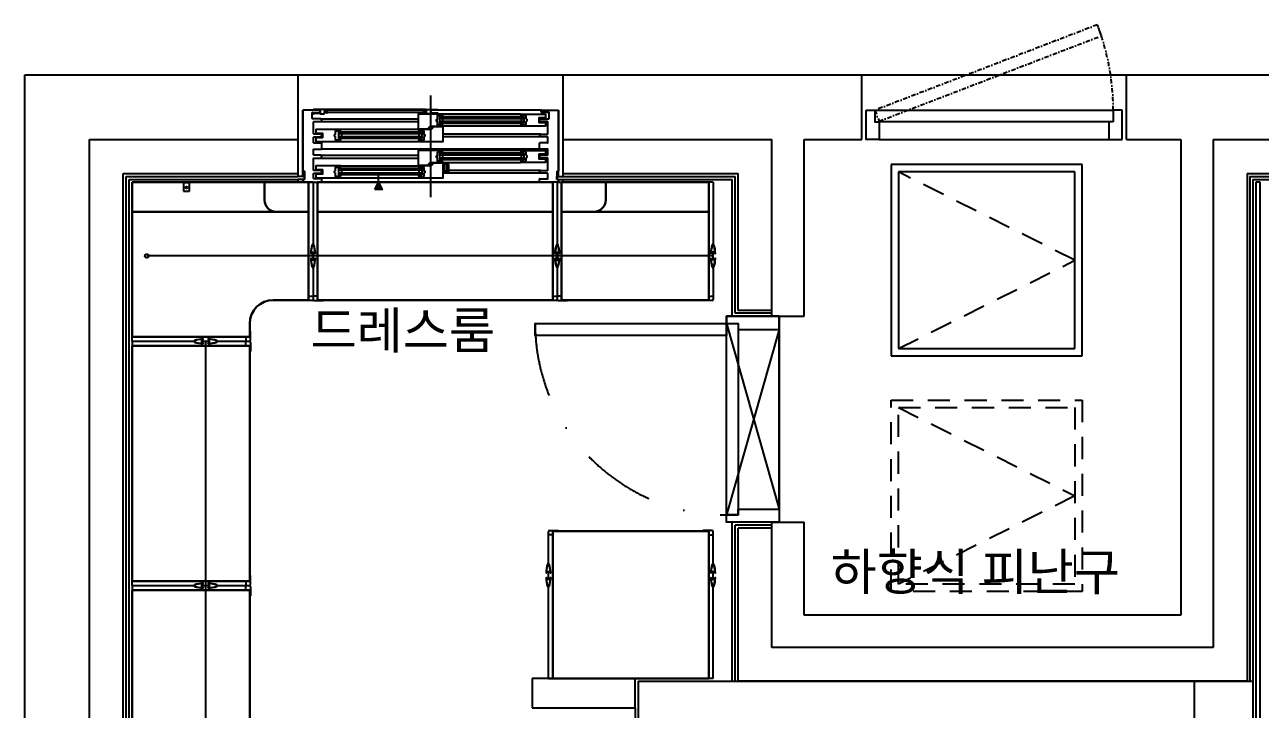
# Model space of a CAD drawing. Header units: millimetres. Extents: x -33000 to 294000, y 0 to 42408.
# Drawn here: x 91610 to 95810, y 18169 to 20494 of the extents above; entities that cross this region are included whole.
import ezdxf
from ezdxf.enums import TextEntityAlignment as Align

# ---------------------------------------------------------------- set-up
doc = ezdxf.new("R2010")
doc.units = ezdxf.units.MM
doc.header["$LTSCALE"] = 50
for name, pattern in [('DASHDOTX2', [2, 1, -0.5, 0, -0.5]), ('HIDDEN', [2, 1, -1]), ('XR-Unit-Plan$0$HID', [2.5, 1.5, -1]), ('XR-Unit-Plan$0$XREF-양산 평산동 공동주택-기준층평면도$0$dash1', [2, 1, -0.5, 0, -0.5])]:
    doc.linetypes.add(name, pattern=pattern)
doc.layers.add('arch', color=8, linetype='Continuous')
doc.layers.add('실명', color=9, linetype='Continuous')
doc.styles.add('FORTELINE', font='malgun.ttf')

msp = doc.modelspace()

# ---------------------------------------------------------------- hatches: boundary and pattern name
at = {"layer": 'arch'}
h = msp.add_hatch(color=256, dxfattribs=at)
h.dxf.hatch_style = 1
h.paths.add_polyline_path([(92825.4, 19934), (92800.4, 19934), (92812.9, 19959)])

# ---------------------------------------------------------------- linework, layer by layer
for p, q in [((91610, 20324), (92540, 20324)), ((91610, 10414), (91610, 20324)), ((92540, 20104), (92540, 20324)), ((92540, 20324), (93440, 20324)), ((93440, 20324), (94455, 20324)), ((93440, 20104), (93440, 20324)), ((94455, 20104), (94455, 20324)), ((94455, 20324), (95355, 20324)), ((95355, 20324), (96560, 20324)), ((95355, 20104), (95355, 20324)), ((92990, 19909), (92990, 20254)), ((92540, 19978.5), (92540, 20204)), ((92555, 19978.5), (92555, 20204)), ((92555, 20204), (92555, 19997)), ((92613, 20204), (92555, 20204)), ((92630, 20205.9), (92591.5, 20205.9)), ((92591.5, 20204.9), (92613.5, 20204.9)), ((92614, 20204.4), (92614, 20195.4)), ((92614, 20197), (92614, 20203)), ((92629, 20200.4), (92629, 20204.9)), ((92629, 20204.9), (92630, 20204.9)), ((92971.5, 20206), (92633, 20206)), ((92636.5, 20205.9), (92636, 20205.9)), ((92636, 20204.9), (92636.5, 20204.9)), ((92636.5, 20204.9), (92636.5, 20200.4)), ((92637.5, 20194.4), (92637.5, 20204.9)), ((92966.9, 20204), (92637.5, 20204)), ((92966.9, 20194.4), (92966.9, 20204.9)), ((92967.9, 20205.9), (92968.4, 20205.9)), ((92968.4, 20204.9), (92967.9, 20204.9)), ((92967.9, 20204.9), (92967.9, 20200.4)), ((92974.4, 20205.9), (93012.9, 20205.9)), ((92975.4, 20204.9), (92974.4, 20204.9)), ((92975.4, 20200.4), (92975.4, 20204.9)), ((92990.4, 20204.4), (92990.4, 20195.4)), ((93367, 20204), (92990.4, 20204)), ((93012.9, 20204.9), (92990.9, 20204.9)), ((93366, 20197), (93366, 20203)), ((93367, 20204), (93425, 20204)), ((93425, 19978.5), (93425, 20204)), ((93425, 20204), (93425, 19997)), ((93440, 19978.5), (93440, 20204)), ((94455, 20104), (94455, 20204)), ((94500, 20204), (95310, 20204)), ((95340, 20204), (95310, 20204)), ((95310, 20204), (95310, 20164)), ((95340, 20104), (95340, 20204)), ((95355, 20104), (95355, 20204)), ((92587, 20176), (92587, 20195)), ((92588, 20196), (92613, 20196)), ((92616.5, 20175), (92588, 20175)), ((92591, 20194.4), (92591, 20192.4)), ((92613.5, 20194.9), (92591.5, 20194.9)), ((92591.5, 20191.9), (92593.5, 20191.9)), ((92592, 20193.9), (92613.5, 20193.9)), ((92592, 20192.7), (92592, 20193.9)), ((92593.5, 20192.7), (92592, 20192.7)), ((92592, 20124), (92592, 20164)), ((92593, 20165), (92616.5, 20165)), ((92593.5, 20191.9), (92593.5, 20192.7)), ((92614, 20193.4), (92614, 20192.4)), ((92614.5, 20191.9), (92628, 20191.9)), ((92616.5, 20175), (92947.5, 20175)), ((92616.5, 20165), (92947.5, 20165)), ((92617, 20173.8), (92617, 20174.5)), ((92617, 20165.5), (92617, 20166.1)), ((92629, 20192.9), (92629, 20198.4)), ((92636.5, 20196), (92629, 20196)), ((92636, 20199.9), (92629.5, 20199.9)), ((92629.5, 20198.9), (92636, 20198.9)), ((92636.5, 20198.4), (92636.5, 20194.4)), ((92966.9, 20196), (92637.5, 20196)), ((92967.9, 20198.4), (92967.9, 20194.4)), ((92975.4, 20196), (92967.9, 20196)), ((92968.4, 20199.9), (92974.9, 20199.9)), ((92974.9, 20198.9), (92968.4, 20198.9)), ((92975.4, 20192.9), (92975.4, 20198.4)), ((92989.9, 20191.9), (92976.4, 20191.9)), ((92990.4, 20193.4), (92990.4, 20192.4)), ((92990.9, 20194.9), (93012.9, 20194.9)), ((93012.4, 20193.9), (92990.9, 20193.9)), ((93010.9, 20191.9), (93010.9, 20192.7)), ((93010.9, 20192.7), (93012.4, 20192.7)), ((93012.9, 20191.9), (93010.9, 20191.9)), ((93012.4, 20192.7), (93012.4, 20193.9)), ((93013.4, 20194.4), (93013.4, 20192.4)), ((93020.5, 20181), (93020.5, 20159)), ((93307, 20181), (93020.5, 20181)), ((93307, 20175), (93020.5, 20175)), ((93307, 20165), (93020.5, 20165)), ((93030.5, 20183.5), (93033.1, 20181)), ((93030.5, 20175), (93030.5, 20165)), ((93295.5, 20190.5), (93032, 20190.5)), ((93297, 20183.5), (93294.4, 20181)), ((93297, 20175), (93297, 20165)), ((93307, 20181), (93307, 20159)), ((93363, 20173.8), (93363, 20174.5)), ((93363, 20165.5), (93363, 20166.1)), ((93363.5, 20175), (93392, 20175)), ((93387, 20165), (93363.5, 20165)), ((93392, 20196), (93367, 20196)), ((93388, 20124), (93388, 20164)), ((93393, 20176), (93393, 20195)), ((95295, 20164), (94515, 20164)), ((95310, 20164), (95295, 20164)), ((95295, 20164), (95295, 20104)), ((92616.5, 20123), (92593, 20123)), ((92617, 20121.8), (92617, 20122.5)), ((92676.3, 20129.5), (92676.3, 20107.5)), ((92959.5, 20129.5), (92676.3, 20129.5)), ((92959.5, 20123.5), (92676.3, 20123.5)), ((92683, 20132), (92685.6, 20129.5)), ((92948, 20138.5), (92684.5, 20138.5)), ((92686.3, 20123.5), (92686.3, 20113.5)), ((92949.5, 20132), (92946.9, 20129.5)), ((92991.6, 20138.5), (92948, 20138.5)), ((92948, 20137.5), (92949.5, 20137.5)), ((92949.5, 20137.5), (92949.5, 20131)), ((92949.5, 20123.5), (92949.5, 20113.5)), ((92950, 20130.5), (92954.5, 20130.5)), ((92951, 20132.5), (92951, 20133.5)), ((92951, 20133.5), (92966, 20133.5)), ((92954.5, 20132), (92951.5, 20132)), ((92954.5, 20130.5), (92954.5, 20132)), ((92959.5, 20129.5), (92959.5, 20107.5)), ((92966.5, 20133), (92966.5, 20123.2)), ((92966.8, 20122.8), (92969.7, 20121.1)), ((92970, 20120.7), (92970, 20116.2)), ((92987, 20145.5), (92987, 20145.4)), ((92996, 20147), (92987.4, 20146)), ((92987.4, 20144.9), (92996, 20144)), ((92996, 20142.5), (92991.6, 20138.5)), ((93032, 20147), (92996, 20147)), ((92996, 20144), (92996, 20142.5)), ((93307, 20159), (93020.5, 20159)), ((93030.5, 20156.4), (93033.1, 20159)), ((93295.5, 20149.5), (93032, 20149.5)), ((93032.5, 20098), (93032.5, 20146.5)), ((93363.5, 20123), (93032.5, 20123)), ((93297, 20156.4), (93294.4, 20159)), ((93363, 20121.8), (93363, 20122.5)), ((93363.5, 20123), (93387, 20123)), ((91830, 20104), (92540, 20104)), ((91830, 11959), (91830, 20104)), ((92592, 20093.5), (92592, 20112)), ((92593, 20113), (92616.5, 20113)), ((92593, 20092.5), (92619, 20092.5)), ((92617, 20113.5), (92617, 20114.1)), ((92959.5, 20113.5), (92676.3, 20113.5)), ((92959.5, 20107.5), (92676.3, 20107.5)), ((92683, 20104.9), (92685.6, 20107.5)), ((92684.5, 20097.5), (92948, 20097.5)), ((92949.5, 20104.9), (92946.9, 20107.5)), ((92949.5, 20098.5), (92948, 20098.5)), ((92948, 20097.5), (93032, 20097.5)), ((92949.5, 20105), (92949.5, 20098.5)), ((92954.5, 20105.5), (92950, 20105.5)), ((92951, 20102.5), (92951, 20103.5)), ((92966, 20102.5), (92951, 20102.5)), ((92951.5, 20104), (92954.5, 20104)), ((92954.5, 20104), (92954.5, 20105.5)), ((92966.5, 20113.7), (92966.5, 20103)), ((92969.7, 20115.8), (92966.8, 20114.1)), ((93363.5, 20113), (93032.5, 20113)), ((93387, 20092.5), (93361, 20092.5)), ((93363, 20113.5), (93363, 20114.1)), ((93387, 20113), (93363.5, 20113)), ((93388, 20093.5), (93388, 20112)), ((93440, 20104), (94150, 20104)), ((94150, 19504), (94150, 20104)), ((94260, 19504), (94260, 20104)), ((94260, 20104), (94455, 20104)), ((94515, 20104), (95295, 20104)), ((95295, 20104), (95340, 20104)), ((95355, 20104), (95540, 20104)), ((95540, 20104), (95540, 18489)), ((95650, 20104), (95650, 18379)), ((95650, 20104), (96560, 20104)), ((92616.5, 20051.5), (92947.5, 20051.5)), ((92616.5, 20041.5), (92947.5, 20041.5)), ((93361, 20072), (92619, 20072)), ((93020.5, 20057.5), (93020.5, 20035.5)), ((93307, 20057.5), (93020.5, 20057.5)), ((93307, 20051.5), (93020.5, 20051.5)), ((93307, 20041.5), (93020.5, 20041.5)), ((93307, 20035.5), (93020.5, 20035.5)), ((93030.5, 20060), (93033.1, 20057.5)), ((93030.5, 20051.5), (93030.5, 20041.5)), ((93030.5, 20032.9), (93033.1, 20035.5)), ((93295.5, 20067), (93032, 20067)), ((93297, 20060), (93294.4, 20057.5)), ((93297, 20032.9), (93294.4, 20035.5)), ((93297, 20051.5), (93297, 20041.5)), ((93307, 20057.5), (93307, 20035.5)), ((93380, 20038), (93380, 20026.5)), ((92561, 19997), (92555, 19997)), ((92561, 19997), (92561, 19969)), ((92676.3, 20006), (92676.3, 19984)), ((92959.5, 20006), (92676.3, 20006)), ((92959.5, 20000), (92676.3, 20000)), ((92683, 20008.5), (92685.6, 20006)), ((92684.5, 20015), (92948, 20015)), ((92686.3, 20000), (92686.3, 19990)), ((92949.5, 20008.5), (92946.9, 20006)), ((92991.6, 20015), (92948, 20015)), ((92948, 20014), (92949.5, 20014)), ((92949.5, 20014), (92949.5, 20007.5)), ((92949.5, 20000), (92949.5, 19990)), ((92950, 20007), (92954.5, 20007)), ((92951, 20009), (92951, 20010)), ((92951, 20010), (92966, 20010)), ((92954.5, 20008.5), (92951.5, 20008.5)), ((92954.5, 20007), (92954.5, 20008.5)), ((92959.5, 20006), (92959.5, 19984)), ((92966.5, 20009.5), (92966.5, 19999.7)), ((92966.8, 19999.3), (92969.7, 19997.6)), ((92969.7, 19992.3), (92966.8, 19990.6)), ((92970, 19997.2), (92970, 19992.7)), ((92987, 20022), (92987, 20021.9)), ((92996, 20023.5), (92987.4, 20022.5)), ((92987.4, 20021.4), (92996, 20020.5)), ((92996, 20019), (92991.6, 20015)), ((93032, 20023.5), (92996, 20023.5)), ((92996, 20020.5), (92996, 20019)), ((93032, 20026), (93295.5, 20026)), ((93032.5, 19974.5), (93032.5, 20023)), ((93051, 20018.7), (93043.4, 20019)), ((93043.4, 19999.5), (93044.7, 19999.5)), ((93044.7, 20016.7), (93044.7, 20018.9)), ((93044.7, 19996.6), (93044.7, 20016.7)), ((93044.7, 20016.7), (93047, 20016.7)), ((93050.9, 19995.6), (93045.7, 19995.6)), ((93048.9, 20015.1), (93051.8, 19996.7)), ((93051.9, 19996.6), (93051.9, 20017.7)), ((93363.5, 19999.5), (93051.9, 19999.5)), ((93419, 19997), (93425, 19997)), ((93419, 19997), (93419, 19969)), ((94555, 20019), (94555, 19369)), ((95205, 20019), (94555, 20019)), ((94580, 19994), (94580, 19394)), ((95180, 19994), (94580, 19994)), ((95180, 19394), (95180, 19994)), ((95205, 19369), (95205, 20019)), ((91945, 12074), (91945, 19989)), ((91945, 19989), (92540, 19989)), ((91955, 12084), (91955, 19979)), ((91955, 19979), (92540, 19979)), ((91965, 12094), (91965, 19969)), ((91965, 19969), (92540, 19969)), ((92149.9, 19959), (92149.9, 19929)), ((92169.9, 19929), (92169.9, 19959)), ((92561, 19978.5), (92540, 19978.5)), ((92540, 19959), (92540, 19969)), ((92561, 19969), (92540, 19969)), ((92555, 19969), (92561, 19969)), ((92555, 19969), (92555, 19959)), ((92555, 19959), (92619, 19959)), ((92561, 19969), (92561, 19978.5)), ((92575, 19564), (92575, 19959)), ((92575, 19959), (92575, 19559)), ((92590, 19959), (92575, 19959)), ((92590, 19959), (92590, 19749)), ((92590, 19959), (92605, 19959)), ((92619, 19971), (92593, 19971)), ((92600, 19986), (92600, 19974.5)), ((92605, 19564), (92605, 19959)), ((92605, 19959), (92605, 19559)), ((93361, 19959), (92619, 19959)), ((92620, 19960), (92620, 19970)), ((92959.5, 19990), (92676.3, 19990)), ((92959.5, 19984), (92676.3, 19984)), ((92683, 19981.4), (92685.6, 19984)), ((92684.5, 19974), (92948, 19974)), ((92812.9, 19959), (92812.9, 19984)), ((92949.5, 19981.4), (92946.9, 19984)), ((92949.5, 19975), (92948, 19975)), ((92948, 19974), (93032, 19974)), ((92949.5, 19981.5), (92949.5, 19975)), ((92954.5, 19982), (92950, 19982)), ((92951, 19979), (92951, 19980)), ((92966, 19979), (92951, 19979)), ((92951.5, 19980.5), (92954.5, 19980.5)), ((92954.5, 19980.5), (92954.5, 19982)), ((92966.5, 19990.2), (92966.5, 19979.5)), ((93363.5, 19989.5), (93032.5, 19989.5)), ((93360, 19960), (93360, 19970)), ((93361, 19971), (93387, 19971)), ((93425, 19959), (93361, 19959)), ((93405, 19564), (93405, 19959)), ((93405, 19959), (93405, 19559)), ((93420, 19959), (93405, 19959)), ((93419, 19978.5), (93440, 19978.5)), ((93419, 19969), (93419, 19978.5)), ((93419, 19969), (93440, 19969)), ((93425, 19969), (93419, 19969)), ((93420, 19959), (93420, 19749)), ((93420, 19959), (93435, 19959)), ((93425, 19969), (93425, 19959)), ((93435, 19564), (93435, 19959)), ((93435, 19959), (93435, 19559)), ((93440, 19989), (94035, 19989)), ((93440, 19979), (94025, 19979)), ((93440, 19969), (94015, 19969)), ((93440, 19959), (93440, 19969)), ((93935, 19564), (93935, 19959)), ((93935, 19959), (93935, 19559)), ((93950, 19959), (93935, 19959)), ((93950, 19959), (93950, 19749)), ((94015, 19504), (94015, 19969)), ((94025, 19514), (94025, 19979)), ((94035, 19524), (94035, 19989)), ((95765, 19989), (95765, 18264)), ((95765, 19989), (96575, 19989)), ((95775, 19979), (96560, 19979)), ((95775, 19979), (95775, 18264)), ((95785, 19969), (95785, 18264)), ((95785, 19969), (96560, 19969)), ((95810, 19959), (95795, 19959)), ((95795, 19959), (95795, 15704)), ((95810, 15704), (95810, 19959)), ((92149.9, 19929), (92169.9, 19929)), ((93949.2, 19709), (92025, 19708.9)), ((92583.3, 19717.5), (92582.5, 19717.5)), ((92582.5, 19700.5), (92583.3, 19700.5)), ((92583.2, 19722), (92596.8, 19722)), ((92589.2, 19721), (92583.8, 19721)), ((92583.8, 19721), (92583.8, 19718)), ((92583.8, 19700), (92583.8, 19697)), ((92589.2, 19697), (92589.2, 19721)), ((92596.2, 19721), (92590.7, 19721)), ((92590.7, 19721), (92590.7, 19697)), ((92596.2, 19718), (92596.2, 19721)), ((92596.2, 19697), (92596.2, 19700)), ((92597.5, 19717.5), (92596.7, 19717.5)), ((92596.7, 19700.5), (92597.5, 19700.5)), ((93413.3, 19717.5), (93412.5, 19717.5)), ((93412.5, 19700.5), (93413.3, 19700.5)), ((93413.2, 19722), (93426.8, 19722)), ((93419.2, 19721), (93413.8, 19721)), ((93413.8, 19721), (93413.8, 19718)), ((93413.8, 19700), (93413.8, 19697)), ((93419.2, 19697), (93419.2, 19721)), ((93426.2, 19721), (93420.7, 19721)), ((93420.7, 19721), (93420.7, 19697)), ((93426.2, 19718), (93426.2, 19721)), ((93426.2, 19697), (93426.2, 19700)), ((93427.5, 19717.5), (93426.7, 19717.5)), ((93426.7, 19700.5), (93427.5, 19700.5)), ((93942.5, 19717.5), (93943.3, 19717.5)), ((93943.3, 19700.5), (93942.5, 19700.5)), ((93956.8, 19722), (93943.2, 19722)), ((93943.8, 19718), (93943.8, 19721)), ((93943.8, 19721), (93949.2, 19721)), ((93943.8, 19697), (93943.8, 19700)), ((93949.2, 19721), (93949.2, 19697)), ((93950.7, 19697), (93950.7, 19721)), ((93950.7, 19721), (93956.2, 19721)), ((93956.2, 19721), (93956.2, 19718)), ((93956.2, 19700), (93956.2, 19697)), ((93956.7, 19717.5), (93957.5, 19717.5)), ((93957.5, 19700.5), (93956.7, 19700.5)), ((92583.2, 19696), (92596.8, 19696)), ((92583.8, 19697), (92589.2, 19697)), ((92590, 19669), (92590, 19561)), ((92590.7, 19697), (92596.2, 19697)), ((93413.2, 19696), (93426.8, 19696)), ((93413.8, 19697), (93419.2, 19697)), ((93420, 19669), (93420, 19561)), ((93420.7, 19697), (93426.2, 19697)), ((93956.8, 19696), (93943.2, 19696)), ((93949.2, 19697), (93943.8, 19697)), ((93950, 19669), (93950, 19561)), ((93956.2, 19697), (93950.7, 19697)), ((92555.3, 19557), (92555, 19559)), ((92555, 19559), (92575, 19559)), ((92586, 19557), (92555.3, 19557)), ((92575, 19559), (92575, 19572)), ((92575, 19572), (92590, 19572)), ((92590, 19572), (92590, 19561)), ((92605, 19572), (92590, 19572)), ((92594, 19557), (92624.7, 19557)), ((92605, 19559), (92605, 19572)), ((92625, 19559), (92605, 19559)), ((92624.7, 19557), (92625, 19559)), ((93385.3, 19557), (93385, 19559)), ((93385, 19559), (93405, 19559)), ((93416, 19557), (93385.3, 19557)), ((93405, 19559), (93405, 19572)), ((93405, 19572), (93420, 19572)), ((93420, 19572), (93420, 19561)), ((93435, 19572), (93420, 19572)), ((93424, 19557), (93454.7, 19557)), ((93435, 19559), (93435, 19572)), ((93455, 19559), (93435, 19559)), ((93454.7, 19557), (93455, 19559)), ((93915.3, 19557), (93915, 19559)), ((93915, 19559), (93935, 19559)), ((93946, 19557), (93915.3, 19557)), ((93935, 19559), (93935, 19572)), ((93935, 19572), (93950, 19572)), ((93950, 19572), (93950, 19561)), ((94150, 19504), (94015, 19504)), ((94150, 19514), (94025, 19514)), ((94150, 19524), (94035, 19524)), ((94150, 19504), (94260, 19504)), ((92377, 19453.7), (92375, 19454)), ((92375, 19454), (92375, 19434)), ((92377, 19423), (92377, 19453.7)), ((92370, 19434), (91975, 19434)), ((91975, 19434), (92375, 19434)), ((91975, 19419), (91975, 19434)), ((91975, 19419), (91975, 19404)), ((91975, 19419), (92185, 19419)), ((92212, 19412.2), (92212, 19425.8)), ((92216, 19425.2), (92213, 19425.2)), ((92213, 19425.2), (92213, 19419.7)), ((92213, 19419.7), (92237, 19419.7)), ((92237, 19418.2), (92213, 19418.2)), ((92213, 19418.2), (92213, 19412.8)), ((92213, 19412.8), (92216, 19412.8)), ((92216.5, 19426.5), (92216.5, 19425.7)), ((92216.5, 19412.3), (92216.5, 19411.5)), ((92225, 19419.7), (92225, 17078.2)), ((92233.5, 19425.7), (92233.5, 19426.5)), ((92233.5, 19411.5), (92233.5, 19412.3)), ((92237, 19425.2), (92234, 19425.2)), ((92234, 19412.8), (92237, 19412.8)), ((92237, 19419.7), (92237, 19425.2)), ((92237, 19412.8), (92237, 19418.2)), ((92238, 19412.2), (92238, 19425.8)), ((92265, 19419), (92373, 19419)), ((92375, 19434), (92362, 19434)), ((92362, 19434), (92362, 19419)), ((92362, 19404), (92362, 19419)), ((92362, 19419), (92373, 19419)), ((92377, 19415), (92377, 19384.2)), ((92370, 19404), (91975, 19404)), ((91975, 19404), (92375, 19404)), ((92375, 19404), (92362, 19404)), ((92375, 19384), (92375, 19404)), ((92377, 19384.2), (92375, 19384)), ((94555, 19369), (95205, 19369)), ((94580, 19394), (95180, 19394)), ((93394, 18776), (93424.7, 18776)), ((93424.7, 18776), (93425, 18774)), ((93915.3, 18776), (93915, 18774)), ((93946, 18776), (93915.3, 18776)), ((94015, 18264), (94015, 18804)), ((94150, 18804), (94015, 18804)), ((94150, 18794), (94025, 18794)), ((94025, 18264), (94025, 18794)), ((94035, 18264), (94035, 18784)), ((94150, 18784), (94035, 18784)), ((94150, 18379), (94150, 18804)), ((94150, 18804), (94260, 18804)), ((94260, 18489), (94260, 18804)), ((93390, 18664), (93390, 18772)), ((93390, 18761), (93390, 18772)), ((93405, 18761), (93390, 18761)), ((93405, 18274), (93405, 18774)), ((93425, 18774), (93405, 18774)), ((93405, 18774), (93405, 18761)), ((93405, 18769), (93405, 18274)), ((93915, 18774), (93935, 18774)), ((93935, 18274), (93935, 18774)), ((93935, 18774), (93935, 18761)), ((93935, 18769), (93935, 18274)), ((93935, 18761), (93950, 18761)), ((93950, 18664), (93950, 18772)), ((93950, 18761), (93950, 18772)), ((92377, 18623.7), (92375, 18624)), ((92375, 18624), (92375, 18604)), ((92377, 18593), (92377, 18623.7)), ((93382.5, 18632.5), (93383.3, 18632.5)), ((93383.3, 18615.5), (93382.5, 18615.5)), ((93383.2, 18637), (93396.8, 18637)), ((93383.2, 18611), (93396.8, 18611)), ((93383.8, 18633), (93383.8, 18636)), ((93383.8, 18636), (93389.2, 18636)), ((93383.8, 18612), (93383.8, 18615)), ((93389.2, 18612), (93383.8, 18612)), ((93389.2, 18636), (93389.2, 18612)), ((93390.7, 18612), (93390.7, 18636)), ((93390.7, 18636), (93396.2, 18636)), ((93396.2, 18612), (93390.7, 18612)), ((93396.2, 18636), (93396.2, 18633)), ((93396.2, 18615), (93396.2, 18612)), ((93396.7, 18632.5), (93397.5, 18632.5)), ((93397.5, 18615.5), (93396.7, 18615.5)), ((93942.5, 18632.5), (93943.3, 18632.5)), ((93943.3, 18615.5), (93942.5, 18615.5)), ((93943.2, 18637), (93956.8, 18637)), ((93943.2, 18611), (93956.8, 18611)), ((93943.8, 18633), (93943.8, 18636)), ((93943.8, 18636), (93949.2, 18636)), ((93943.8, 18612), (93943.8, 18615)), ((93949.2, 18612), (93943.8, 18612)), ((93949.2, 18636), (93949.2, 18612)), ((93950.7, 18612), (93950.7, 18636)), ((93950.7, 18636), (93956.2, 18636)), ((93956.2, 18612), (93950.7, 18612)), ((93956.2, 18636), (93956.2, 18633)), ((93956.2, 18615), (93956.2, 18612)), ((93956.7, 18632.5), (93957.5, 18632.5)), ((93957.5, 18615.5), (93956.7, 18615.5)), ((92370, 18604), (91975, 18604)), ((91975, 18604), (92375, 18604)), ((91975, 18589), (91975, 18604)), ((91975, 18589), (91975, 18574)), ((91975, 18589), (92185, 18589)), ((92370, 18574), (91975, 18574)), ((91975, 18574), (92375, 18574)), ((92212, 18582.2), (92212, 18595.8)), ((92216, 18595.2), (92213, 18595.2)), ((92213, 18595.2), (92213, 18589.7)), ((92213, 18589.7), (92237, 18589.7)), ((92237, 18588.2), (92213, 18588.2)), ((92213, 18588.2), (92213, 18582.8)), ((92213, 18582.8), (92216, 18582.8)), ((92216.5, 18596.5), (92216.5, 18595.7)), ((92216.5, 18582.3), (92216.5, 18581.5)), ((92233.5, 18595.7), (92233.5, 18596.5)), ((92233.5, 18581.5), (92233.5, 18582.3)), ((92237, 18595.2), (92234, 18595.2)), ((92234, 18582.8), (92237, 18582.8)), ((92237, 18589.7), (92237, 18595.2)), ((92237, 18582.8), (92237, 18588.2)), ((92238, 18582.2), (92238, 18595.8)), ((92265, 18589), (92373, 18589)), ((92375, 18604), (92362, 18604)), ((92362, 18604), (92362, 18589)), ((92362, 18574), (92362, 18589)), ((92362, 18589), (92373, 18589)), ((92375, 18574), (92362, 18574)), ((92375, 18554), (92375, 18574)), ((92377, 18585), (92377, 18554.2)), ((93390, 18274), (93390, 18584)), ((93950, 18274), (93950, 18584)), ((92377, 18554.2), (92375, 18554)), ((95540, 18489), (94260, 18489)), ((95650, 18379), (94150, 18379)), ((93685, 18274), (93335, 18274)), ((93335, 18274), (93335, 18174)), ((93405, 18274), (93335, 18274)), ((93390, 18274), (93405, 18274)), ((93685, 18174), (93685, 18274)), ((93950, 18274), (93935, 18274)), ((93695, 18264), (95585, 18264)), ((93695, 18264), (93695, 16624)), ((95765, 18264), (94035, 18264)), ((95585, 18264), (95585, 15714)), ((95585, 18264), (95785, 18264)), ((95785, 18264), (95785, 15714)), ((93335, 18174), (93685, 18174)), ((93685, 18174), (93685, 18119))]:
    msp.add_line(p, q, dxfattribs=at)
at = {"layer": 'arch', "linetype": 'XR-Unit-Plan$0$HID'}
for p, q in [((95180, 19694), (94580, 19994)), ((94580, 19394), (95180, 19694)), ((94555, 18569), (94555, 19219)), ((94555, 19219), (95205, 19219)), ((95205, 19219), (95205, 18569)), ((94580, 18594), (94580, 19194)), ((94580, 19194), (95180, 19194)), ((94580, 19194), (95180, 18894)), ((95180, 19194), (95180, 18594)), ((95180, 18894), (94580, 18594)), ((95205, 18569), (94555, 18569)), ((95180, 18594), (94580, 18594))]:
    msp.add_line(p, q, dxfattribs=at)
at = {"layer": 'arch', "linetype": 'ByBlock', "lineweight": 30}
for p, q in [((91975, 19959), (92575, 19959)), ((91975, 19434), (91975, 19959)), ((92425, 19899), (92425, 19959)), ((92605, 19959), (93405, 19959)), ((93435, 19959), (93935, 19959)), ((93585, 19899), (93585, 19959)), ((91975, 19859), (92575, 19859)), ((92575, 19859), (92465, 19859)), ((92605, 19859), (93405, 19859)), ((92605, 19859), (93405, 19859)), ((93435, 19859), (93935, 19859)), ((93435, 19859), (93545, 19859)), ((92575, 19559), (92455, 19559)), ((92605, 19559), (93405, 19559)), ((93435, 19559), (93935, 19559)), ((92375, 19434), (92375, 19479)), ((91975, 19404), (91975, 18604)), ((92375, 19404), (92375, 18604)), ((93935, 18774), (93405, 18774)), ((91975, 18574), (91975, 17774)), ((92375, 18574), (92375, 17774)), ((93935, 18274), (93405, 18274))]:
    msp.add_line(p, q, dxfattribs=at)
at = {"layer": 'arch', "linetype": 'HIDDEN', "ltscale": 2}
for p, q in [((92149.9, 19959), (92169.9, 19959)), ((92169.9, 19957), (92149.9, 19957))]:
    msp.add_line(p, q, dxfattribs=at)
at = {"layer": 'arch', "linetype": 'XR-Unit-Plan$0$XREF-양산 평산동 공동주택-기준층평면도$0$dash1', "ltscale": 0.3, "elevation": 0}
msp.add_lwpolyline([(95256.2, 20494.2), (94500, 20204), (94514.3, 20166.6), (95270.5, 20456.9)], close=True, dxfattribs=at)
at = {"layer": 'arch', "elevation": 0}
for points in [[(94470, 20204), (94500, 20204), (94500, 20164), (94515, 20164), (94515, 20104), (94470, 20104), (94470, 20204)], [(93295.5, 20190.5), (93379.5, 20190.5)], [(92684.5, 20138.5), (92600.5, 20138.5)], [(93379.5, 20149.5), (93295.5, 20149.5)], [(92600.5, 20097.5), (92684.5, 20097.5)], [(93295.5, 20067), (93379.5, 20067)], [(92684.5, 20015), (92600.5, 20015)], [(93032.5, 20022.5), (93035.1, 20022.5), (93035.1, 19999.8), (93032.5, 19999.8)], [(93032.5, 19995.5), (93043.4, 19999.5), (93043.4, 20019), (93035.1, 20020.3)], [(92600.5, 19974), (92684.5, 19974)]]:
    msp.add_lwpolyline(points, dxfattribs=at)
for points in [[(93030.5, 20183), (93030.5, 20189.5), (93032, 20189.5, 1), (93032, 20190.5), (92948, 20190.5, 0.414214), (92947.5, 20190), (92947.5, 20141.5, 0.414214), (92948, 20141), (92984, 20141), (92992.6, 20141.9, 0.382193), (92993, 20142.4), (92993, 20142.5, 0.382131), (92992.6, 20143), (92984, 20144), (92984, 20145.4), (92988.5, 20149.5), (93032, 20149.5, 0.414214), (93032.5, 20150, 0.414214), (93032, 20150.5), (93030.5, 20150.5), (93030.5, 20154), (93030, 20154.5), (93030.5, 20155), (93030.5, 20157, 0.414214), (93030, 20157.5), (93025.5, 20157.5), (93025.5, 20156), (93028.5, 20156, -0.414214), (93029, 20155.5), (93029, 20154.5), (93014, 20154.5, -0.414214), (93013.5, 20155), (93013.5, 20164.7, 0.269143), (93013.2, 20165.1), (93010.3, 20166.8, -0.269143), (93010, 20167.2), (93010, 20171.7, -0.269143), (93010.3, 20172.1), (93013.2, 20173.8, 0.269143), (93013.5, 20174.2), (93013.5, 20185, -0.414214), (93014, 20185.5), (93029, 20185.5), (93029, 20184.5, -0.414214), (93028.5, 20184), (93025.5, 20184), (93025.5, 20182.5), (93030, 20182.5, 0.414214), (93030.5, 20183)], [(93297, 20189.5), (93295.5, 20189.5, -1), (93295.5, 20190.5)], [(93297, 20150.5), (93297, 20157, -0.414214), (93297.5, 20157.5), (93302, 20157.5), (93302, 20156), (93299, 20156, 0.414214), (93298.5, 20155.5), (93298.5, 20154.5), (93313.5, 20154.5, 0.414214), (93314, 20155), (93314, 20165.2, -0.269143), (93314.3, 20165.6), (93317.2, 20167.3, 0.269143), (93317.5, 20167.7), (93317.5, 20172.2, 0.269143), (93317.2, 20172.6), (93314.3, 20174.3, -0.269143), (93314, 20174.7), (93314, 20185, 0.414214), (93313.5, 20185.5), (93298.5, 20185.5), (93298.5, 20184.5, 0.414214), (93299, 20184), (93302, 20184), (93302, 20182.5), (93297.5, 20182.5, -0.414214), (93297, 20183), (93297, 20189.5)], [(93379.5, 20178), (93358.7, 20178, 0.414214), (93357.7, 20177), (93357.7, 20163, 0.414214), (93358.7, 20162), (93379.5, 20162)], [(93379.5, 20190.5, -0.414214), (93380, 20190)], [(93380, 20190), (93380, 20178.5, -0.414214), (93379.5, 20178)], [(93379.5, 20162, -0.414214), (93380, 20161.5), (93380, 20150)], [(92600.5, 20138.5, 0.414214), (92600, 20138)], [(92600, 20138), (92600, 20126.5, 0.414214), (92600.5, 20126)], [(92600.5, 20126), (92621.3, 20126, -0.414214), (92622.3, 20125), (92622.3, 20111, -0.414214), (92621.3, 20110), (92600.5, 20110)], [(92683, 20098.5), (92683, 20105, 0.414214), (92682.5, 20105.5), (92678, 20105.5), (92678, 20104), (92681, 20104, -0.414214), (92681.5, 20103.5), (92681.5, 20102.5), (92666.5, 20102.5, -0.414214), (92666, 20103), (92666, 20113.2, 0.269143), (92665.7, 20113.6), (92662.8, 20115.3, -0.269143), (92662.5, 20115.7), (92662.5, 20120.2, -0.269143), (92662.8, 20120.6), (92665.7, 20122.3, 0.269143), (92666, 20122.7), (92666, 20133, -0.414214), (92666.5, 20133.5), (92681.5, 20133.5), (92681.5, 20132.5, -0.414214), (92681, 20132), (92678, 20132), (92678, 20130.5), (92682.5, 20130.5, 0.414214), (92683, 20131), (92683, 20137.5)], [(92683, 20137.5), (92684.5, 20137.5, 1), (92684.5, 20138.5)], [(93295.5, 20149.5, -0.414214), (93295, 20150, -0.414214), (93295.5, 20150.5), (93297, 20150.5)], [(93380, 20150, -0.414214), (93379.5, 20149.5)], [(92593, 20072), (92619, 20072, 0.414214), (92620, 20073), (92620, 20091.5)], [(92600.5, 20110, 0.414214), (92600, 20109.5)], [(92600, 20109.5), (92600, 20098, 0.414214), (92600.5, 20097.5)], [(92684.5, 20097.5, 0.414214), (92685, 20098, 0.414214), (92684.5, 20098.5), (92683, 20098.5)], [(93387, 20072), (93361, 20072, -0.414214), (93360, 20073), (93360, 20091.5)], [(92593, 20041.5), (92616.5, 20041.5, 0.414214), (92617, 20042), (92617, 20042.6, -0.341999), (92617.7, 20043.6, 0.774597), (92617.7, 20049.4, -0.341999), (92617, 20050.3), (92617, 20051, 0.414214), (92616.5, 20051.5), (92593, 20051.5, -0.414214), (92592, 20052.5), (92592, 20071, -0.414214), (92593, 20072)], [(92592, 20040.5, -0.414214), (92593, 20041.5)], [(92593, 19999.5, -0.414214), (92592, 20000.5), (92592, 20040.5)], [(93030.5, 20059.5), (93030.5, 20066), (93032, 20066, 1), (93032, 20067), (92948, 20067, 0.414214), (92947.5, 20066.5), (92947.5, 20018, 0.414214), (92948, 20017.5), (92984, 20017.5), (92992.6, 20018.4, 0.382193), (92993, 20018.9), (92993, 20019, 0.382131), (92992.6, 20019.5), (92984, 20020.5), (92984, 20021.9), (92988.5, 20026), (93032, 20026, 0.414214), (93032.5, 20026.5, 0.414214), (93032, 20027), (93030.5, 20027), (93030.5, 20033.5)], [(93030.5, 20033.5, 0.414214), (93030, 20034), (93025.5, 20034), (93025.5, 20032.5), (93028.5, 20032.5, -0.414214), (93029, 20032), (93029, 20031), (93014, 20031, -0.414214), (93013.5, 20031.5), (93013.5, 20041.2, 0.269143), (93013.2, 20041.6), (93010.3, 20043.3, -0.269143), (93010, 20043.7), (93010, 20048.2, -0.269143), (93010.3, 20048.6), (93013.2, 20050.3, 0.269143), (93013.5, 20050.7), (93013.5, 20061.5, -0.414214), (93014, 20062), (93029, 20062), (93029, 20061, -0.414214), (93028.5, 20060.5), (93025.5, 20060.5), (93025.5, 20059), (93030, 20059, 0.414214), (93030.5, 20059.5)], [(93297, 20059.5), (93297, 20066), (93295.5, 20066, -1), (93295.5, 20067)], [(93297, 20027), (93297, 20033.5, -0.414214), (93297.5, 20034), (93302, 20034), (93302, 20032.5), (93299, 20032.5, 0.414214), (93298.5, 20032), (93298.5, 20031), (93313.5, 20031, 0.414214), (93314, 20031.5), (93314, 20041.7, -0.269143), (93314.3, 20042.1), (93317.2, 20043.8, 0.269143), (93317.5, 20044.2), (93317.5, 20048.7, 0.269143), (93317.2, 20049.1), (93314.3, 20050.8, -0.269143), (93314, 20051.2), (93314, 20061.5, 0.414214), (93313.5, 20062), (93298.5, 20062), (93298.5, 20061, 0.414214), (93299, 20060.5), (93302, 20060.5), (93302, 20059), (93297.5, 20059, -0.414214), (93297, 20059.5)], [(93379.5, 20054.5), (93358.7, 20054.5, 0.414214), (93357.7, 20053.5), (93357.7, 20039.5, 0.414214), (93358.7, 20038.5), (93379.5, 20038.5)], [(93387, 20041.5), (93363.5, 20041.5, -0.414214), (93363, 20042), (93363, 20042.6, 0.341999), (93362.2, 20043.6, -0.774597), (93362.2, 20049.4, 0.341999), (93363, 20050.3), (93363, 20051, -0.414214), (93363.5, 20051.5), (93387, 20051.5, 0.414214), (93388, 20052.5), (93388, 20071, 0.414214), (93387, 20072)], [(93379.5, 20067, -0.414214), (93380, 20066.5)], [(93380, 20066.5), (93380, 20055, -0.414214), (93379.5, 20054.5)], [(93379.5, 20038.5, -0.414214), (93380, 20038)], [(93388, 20040.5, 0.414214), (93387, 20041.5)], [(93387, 19999.5, 0.414214), (93388, 20000.5), (93388, 20040.5)], [(92593, 19989.5), (92616.5, 19989.5, 0.414214), (92617, 19990), (92617, 19990.6, -0.341999), (92617.7, 19991.6, 0.774597), (92617.7, 19997.4, -0.341999), (92617, 19998.3), (92617, 19999, 0.414214), (92616.5, 19999.5), (92593, 19999.5)], [(92600.5, 20015, 0.414214), (92600, 20014.5)], [(92600, 20014.5), (92600, 20003, 0.414214), (92600.5, 20002.5)], [(92600.5, 20002.5), (92621.3, 20002.5, -0.414214), (92622.3, 20001.5), (92622.3, 19987.5, -0.414214), (92621.3, 19986.5), (92600.5, 19986.5)], [(92683, 19975), (92683, 19981.5, 0.414214), (92682.5, 19982), (92678, 19982), (92678, 19980.5), (92681, 19980.5, -0.414214), (92681.5, 19980), (92681.5, 19979), (92666.5, 19979, -0.414214), (92666, 19979.5), (92666, 19989.7, 0.269143), (92665.7, 19990.1), (92662.8, 19991.8, -0.269143), (92662.5, 19992.2), (92662.5, 19996.7, -0.269143), (92662.8, 19997.1), (92665.7, 19998.8, 0.269143), (92666, 19999.2), (92666, 20009.5, -0.414214), (92666.5, 20010), (92681.5, 20010), (92681.5, 20009, -0.414214), (92681, 20008.5), (92678, 20008.5), (92678, 20007), (92682.5, 20007, 0.414214), (92683, 20007.5), (92683, 20014)], [(92683, 20014), (92684.5, 20014, 1), (92684.5, 20015)], [(93379.5, 20026), (93295.5, 20026, -0.414214), (93295, 20026.5, -0.414214), (93295.5, 20027), (93297, 20027)], [(93387, 19989.5), (93363.5, 19989.5, -0.414214), (93363, 19990), (93363, 19990.6, 0.341999), (93362.2, 19991.6, -0.774597), (93362.2, 19997.4, 0.341999), (93363, 19998.3), (93363, 19999, -0.414214), (93363.5, 19999.5), (93387, 19999.5)], [(93380, 20026.5, -0.414214), (93379.5, 20026)], [(92592, 19972), (92592, 19988.5, -0.414214), (92593, 19989.5)], [(92600.5, 19986.5, 0.414214), (92600, 19986)], [(92600, 19974.9), (92600, 19974.5, 0.414214), (92600.5, 19974)], [(92684.5, 19974, 0.414214), (92685, 19974.5, 0.414214), (92684.5, 19975), (92683, 19975)], [(93388, 19972), (93388, 19988.5, 0.414214), (93387, 19989.5)]]:
    msp.add_lwpolyline(points, format="xyb", dxfattribs=at)
for points in [[(92800.4, 19934), (92812.9, 19959), (92825.4, 19934)], [(94175, 18849), (94175, 19459), (93995, 18829), (93995, 19479)]]:
    msp.add_lwpolyline(points, close=True, dxfattribs=at)
at = {"layer": 'arch', "linetype": 'Continuous', "ltscale": 4, "elevation": 0}
for points in [[(94175, 19504), (94175, 18804), (93995, 18804), (93995, 19504)], [(93345, 19439), (93345, 19479), (93995, 19479), (93995, 19439)], [(94035, 18829), (93995, 18829), (93995, 19479), (94035, 19479)]]:
    msp.add_lwpolyline(points, close=True, dxfattribs=at)
for points in [[(94175, 19504), (93995, 19504), (93995, 19479), (94035, 19479), (94035, 19459), (94175, 19459), (94175, 19504)], [(94175, 18804), (93995, 18804), (93995, 18829), (94035, 18829), (94035, 18849), (94175, 18849), (94175, 18804)]]:
    msp.add_lwpolyline(points, dxfattribs=at)
at = {"layer": 'arch'}
for centre, radius in [((92633, 20203), 3), ((92971.5, 20203), 3), ((92159.9, 19941), 3.25), ((92025, 19708.9, 0), 6.5)]:
    msp.add_circle(centre, radius, dxfattribs=at)
at = {"layer": 'arch', "linetype": 'XR-Unit-Plan$0$XREF-양산 평산동 공동주택-기준층평면도$0$dash1', "ltscale": 0.3}
msp.add_arc((94500, 20204), 810, 0, 21, dxfattribs=at)
at = {"layer": 'arch'}
for centre, radius, start, end in [((92591.5, 20205.4), 0.5, 90, 270), ((92613, 20203), 1, 0, 90), ((92613.5, 20204.4), 0.5, 0, 90), ((92630, 20205.4), 0.5, 270, 90), ((92636, 20205.4), 0.5, 90, 270), ((92636.5, 20204.9), 1, 0, 90), ((92967.9, 20204.9), 1, 90, 180), ((92968.4, 20205.4), 0.5, 270, 90), ((92974.4, 20205.4), 0.5, 90, 270), ((92990.9, 20204.4), 0.5, 90, 180), ((93012.9, 20205.4), 0.5, 270, 90), ((93367, 20203), 1, 90, 180), ((92588, 20195), 1, 90, 180), ((92588, 20176), 1, 180, 270), ((92591.5, 20194.4), 0.5, 90, 180), ((92591.5, 20192.4), 0.5, 180, 270), ((92593, 20164), 1, 90, 180), ((92613, 20197), 1, 270, 0), ((92613.5, 20195.4), 0.5, 270, 0), ((92613.5, 20193.4), 0.5, 0, 90), ((92614.5, 20192.4), 0.5, 180, 270), ((92616.5, 20174.5), 0.5, 0, 90), ((92616.5, 20165.5), 0.5, 270, 0), ((92618, 20173.8), 1, 180, 255.5225), ((92618, 20166.1), 1, 104.4775, 180), ((92617, 20170), 3, 284.4775, 75.5225), ((92628, 20192.9), 1, 270, 0), ((92629.5, 20200.4), 0.5, 180, 270), ((92629.5, 20198.4), 0.5, 90, 180), ((92636, 20200.4), 0.5, 270, 0), ((92636, 20198.4), 0.5, 0, 90), ((92637, 20194.4), 0.5, 180, 0), ((92967.4, 20194.4), 0.5, 180, 0), ((92968.4, 20200.4), 0.5, 180, 270), ((92968.4, 20198.4), 0.5, 90, 180), ((92974.9, 20200.4), 0.5, 270, 0), ((92974.9, 20198.4), 0.5, 0, 90), ((92976.4, 20192.9), 1, 180, 270), ((92989.9, 20192.4), 0.5, 270, 0), ((92990.9, 20195.4), 0.5, 180, 270), ((92990.9, 20193.4), 0.5, 90, 180), ((93012.9, 20194.4), 0.5, 0, 90), ((93012.9, 20192.4), 0.5, 270, 0), ((93363, 20170), 3, 104.4775, 255.5225), ((93362, 20173.8), 1, 284.4775, 0), ((93362, 20166.1), 1, 0, 75.5225), ((93363.5, 20174.5), 0.5, 90, 180), ((93363.5, 20165.5), 0.5, 180, 270), ((93367, 20197), 1, 180, 270), ((93387, 20164), 1, 0, 90), ((93392, 20195), 1, 0, 90), ((93392, 20176), 1, 270, 0), ((92593, 20124), 1, 180, 270), ((92616.5, 20122.5), 0.5, 0, 90.0003), ((92618, 20121.8), 1, 180, 255.5225), ((92617, 20118), 3, 284.4775, 75.5225), ((92948, 20138), 0.5, 90, 270), ((92950, 20131), 0.5, 180, 270), ((92951.5, 20132.5), 0.5, 180, 270), ((92966, 20133), 0.5, 0, 90), ((92967, 20123.2), 0.5, 180, 240.2551), ((92969.5, 20120.7), 0.5, 0, 60.2551), ((92987.5, 20145.5), 0.5, 96.334, 180), ((92987.5, 20145.4), 0.5, 180, 263.6536), ((93032, 20146.5), 0.5, 0, 90), ((93363, 20118), 3, 104.4775, 255.5225), ((93362, 20121.8), 1, 284.4775, 0), ((93363.5, 20122.5), 0.5, 89.9997, 180), ((93387, 20124), 1, 270, 0), ((92593, 20112), 1, 90, 180), ((92593, 20093.5), 1, 180, 270), ((92616.5, 20113.5), 0.5, 270, 0), ((92618, 20114.1), 1, 104.4775, 180), ((92619, 20091.5), 1, 0, 90), ((92948, 20098), 0.5, 90, 270), ((92950, 20105), 0.5, 90, 180), ((92951.5, 20103.5), 0.5, 90, 180), ((92966, 20103), 0.5, 270, 0), ((92967, 20113.7), 0.5, 119.7449, 180), ((92969.5, 20116.2), 0.5, 299.7449, 360), ((93032, 20098), 0.5, 270, 0), ((93361, 20091.5), 1, 90, 180), ((93362, 20114.1), 1, 0, 75.5225), ((93363.5, 20113.5), 0.5, 180, 270), ((93387, 20112), 1, 0, 90), ((93387, 20093.5), 1, 270, 0), ((92948, 20014.5), 0.5, 90, 270), ((92950, 20007.5), 0.5, 180, 270), ((92951.5, 20009), 0.5, 180, 270), ((92966, 20009.5), 0.5, 0, 90), ((92967, 19999.7), 0.5, 180, 240.2551), ((92969.5, 19997.2), 0.5, 0, 60.2551), ((92969.5, 19992.7), 0.5, 299.7449, 360), ((92987.5, 20022), 0.5, 96.334, 180), ((92987.5, 20021.9), 0.5, 180, 263.6536), ((93032, 20023), 0.5, 0, 90), ((93045.7, 19996.6), 1, 179.9142, 270), ((93047, 20014.8), 1.88, 11.1199, 90), ((93050.8, 19996.6), 1, 270, 8.9365), ((93050.9, 19996.6), 1, 270, 0), ((93050.9, 20017.7), 1, 0, 87.7225), ((92593, 19972), 1, 180, 270), ((92619, 19970), 1, 0, 90), ((92619, 19960), 1, 270, 0), ((92948, 19974.5), 0.5, 90, 270), ((92950, 19981.5), 0.5, 90, 180), ((92951.5, 19980), 0.5, 90, 180), ((92966, 19979.5), 0.5, 270, 0), ((92967, 19990.2), 0.5, 119.7449, 180), ((93032, 19974.5), 0.5, 270, 0), ((93361, 19970), 1, 90, 180), ((93361, 19960), 1, 180, 270), ((93387, 19972), 1, 270, 0), ((92682, 19715.1), 100, 161.4468, 178.3506), ((92682, 19715.1), 99, 161.4468, 176.0243), ((92590, 19746), 3, 18.5532, 161.4468), ((92590, 19746), 3, 18.5532, 161.4468), ((92590, 19746), 2, 18.5532, 161.4468), ((92498, 19715.1), 99, 3.9757, 18.5532), ((92498, 19715.1), 99, 3.9757, 18.5532), ((92498, 19715.1), 100, 1.6494, 18.5532), ((92498, 19715.1), 100, 1.6494, 18.5532), ((93512, 19715.1), 100, 161.4468, 178.3506), ((93512, 19715.1), 99, 161.4468, 176.0243), ((93420, 19746), 3, 18.5532, 161.4468), ((93420, 19746), 2, 18.5532, 161.4468), ((93328, 19715.1), 99, 3.9757, 18.5532), ((93328, 19715.1), 100, 1.6494, 18.5532), ((94042, 19715.1), 100, 161.4468, 178.3506), ((94042, 19715.1), 99, 161.4468, 176.0243), ((93950, 19746), 3, 18.5532, 161.4468), ((93950, 19746), 2, 18.5532, 161.4468), ((93858, 19715.1), 99, 3.9757, 18.5532), ((93858, 19715.1), 100, 1.6494, 18.5532), ((92582.5, 19718), 0.5, 178.3506, 270), ((92582.5, 19700), 0.5, 90, 181.6494), ((92682, 19702.8), 100, 181.6494, 198.5532), ((92583.3, 19718), 0.5, 270, 360), ((92583.3, 19700), 0.5, 360, 90), ((92498, 19702.8), 100, 341.4468, 358.3506), ((92498, 19702.8), 100, 341.4468, 358.3506), ((92596.7, 19718), 0.5, 180, 270), ((92596.7, 19700), 0.5, 90, 180), ((92597.5, 19718), 0.5, 270, 1.6494), ((92597.5, 19700), 0.5, 358.3506, 90), ((93412.5, 19718), 0.5, 178.3506, 270), ((93412.5, 19700), 0.5, 90, 181.6494), ((93512, 19702.8), 100, 181.6494, 198.5532), ((93413.3, 19718), 0.5, 270, 360), ((93413.3, 19700), 0.5, 360, 90), ((93328, 19702.8), 100, 341.4468, 358.3506), ((93426.7, 19718), 0.5, 180, 270), ((93426.7, 19700), 0.5, 90, 180), ((93427.5, 19718), 0.5, 270, 1.6494), ((93427.5, 19700), 0.5, 358.3506, 90), ((93942.5, 19718), 0.5, 178.3506, 270), ((93942.5, 19700), 0.5, 90, 181.6494), ((94042, 19702.8), 100, 181.6494, 198.5532), ((93943.3, 19718), 0.5, 270, 360), ((93943.3, 19700), 0.5, 360, 90), ((93858, 19702.8), 100, 341.4468, 358.3506), ((93956.7, 19718), 0.5, 180, 270), ((93956.7, 19700), 0.5, 90, 180), ((93957.5, 19718), 0.5, 270, 1.6494), ((93957.5, 19700), 0.5, 358.3506, 90), ((92682, 19702.8), 99, 183.9757, 198.5532), ((92590, 19672), 3, 198.5532, 341.4468), ((92590, 19672), 3, 198.5532, 341.4468), ((92590, 19672), 2, 198.5532, 341.4468), ((92498, 19702.8), 99, 341.4468, 356.0243), ((92498, 19702.8), 99, 341.4468, 356.0243), ((93512, 19702.8), 99, 183.9757, 198.5532), ((93420, 19672), 3, 198.5532, 341.4468), ((93420, 19672), 2, 198.5532, 341.4468), ((93328, 19702.8), 99, 341.4468, 356.0243), ((94042, 19702.8), 99, 183.9757, 198.5532), ((93950, 19672), 3, 198.5532, 341.4468), ((93950, 19672), 2, 198.5532, 341.4468), ((93858, 19702.8), 99, 341.4468, 356.0243), ((92586, 19561), 4, 270, 0), ((92594, 19561), 4, 180, 270), ((93416, 19561), 4, 270, 0), ((93424, 19561), 4, 180, 270), ((93946, 19561), 4, 270, 0), ((92188, 19419), 3, 108.5532, 251.4468), ((92188, 19419), 2, 108.5532, 251.4468), ((92218.9, 19327), 100, 91.6494, 108.5532), ((92218.9, 19510.9), 100, 251.4468, 268.3506), ((92218.9, 19327), 99, 93.9757, 108.5532), ((92218.9, 19510.9), 99, 251.4468, 266.0243), ((92216, 19426.5), 0.5, 360, 91.6494), ((92216, 19425.7), 0.5, 270, 0), ((92216, 19412.3), 0.5, 360, 90), ((92216, 19411.5), 0.5, 268.3506, 0), ((92234, 19426.5), 0.5, 88.3506, 180), ((92234, 19425.7), 0.5, 180, 270), ((92234, 19412.3), 0.5, 90, 180), ((92234, 19411.5), 0.5, 180, 271.6494), ((92231.1, 19327), 100, 71.4468, 88.3506), ((92231.1, 19510.9), 100, 271.6494, 288.5532), ((92231.1, 19327), 99, 71.4468, 86.0243), ((92231.1, 19510.9), 99, 273.9757, 288.5532), ((92262, 19419), 2, 288.5532, 71.4468), ((92262, 19419), 3, 288.5532, 71.4468), ((92373, 19423), 4, 270, 0), ((92373, 19415), 4, 0, 90), ((93394, 18772), 4, 90, 180), ((93946, 18772), 4, 0, 90), ((93482, 18630.1), 100, 161.4468, 178.3506), ((93482, 18630.1), 99, 161.4468, 176.0243), ((93390, 18661), 3, 18.5532, 161.4468), ((93390, 18661), 2, 18.5532, 161.4468), ((93298, 18630.1), 99, 3.9757, 18.5532), ((93298, 18630.1), 100, 1.6494, 18.5532), ((94042, 18630.1), 100, 161.4468, 178.3506), ((94042, 18630.1), 99, 161.4468, 176.0243), ((93950, 18661), 3, 18.5532, 161.4468), ((93950, 18661), 2, 18.5532, 161.4468), ((93858, 18630.1), 99, 3.9757, 18.5532), ((93858, 18630.1), 100, 1.6494, 18.5532), ((93382.5, 18633), 0.5, 178.3506, 270), ((93382.5, 18615), 0.5, 90, 181.6494), ((93482, 18617.8), 100, 181.6494, 198.5532), ((93482, 18617.8), 99, 183.9757, 198.5532), ((93383.3, 18633), 0.5, 270, 0), ((93383.3, 18615), 0.5, 0, 90), ((93298, 18617.8), 99, 341.4468, 356.0243), ((93298, 18617.8), 100, 341.4468, 358.3506), ((93396.7, 18633), 0.5, 180, 270), ((93396.7, 18615), 0.5, 90, 180), ((93397.5, 18633), 0.5, 270, 1.6494), ((93397.5, 18615), 0.5, 358.3506, 90), ((93942.5, 18633), 0.5, 178.3506, 270), ((93942.5, 18615), 0.5, 90, 181.6494), ((94042, 18617.8), 100, 181.6494, 198.5532), ((94042, 18617.8), 99, 183.9757, 198.5532), ((93943.3, 18633), 0.5, 270, 0), ((93943.3, 18615), 0.5, 0, 90), ((93858, 18617.8), 99, 341.4468, 356.0243), ((93858, 18617.8), 100, 341.4468, 358.3506), ((93956.7, 18633), 0.5, 180, 270), ((93956.7, 18615), 0.5, 90, 180), ((93957.5, 18633), 0.5, 270, 1.6494), ((93957.5, 18615), 0.5, 358.3506, 90), ((92188, 18589), 3, 108.5532, 251.4468), ((92188, 18589), 2, 108.5532, 251.4468), ((92218.9, 18497), 100, 91.6494, 108.5532), ((92218.9, 18680.9), 100, 251.4468, 268.3506), ((92218.9, 18497), 99, 93.9757, 108.5532), ((92218.9, 18680.9), 99, 251.4468, 266.0243), ((92216, 18596.5), 0.5, 360, 91.6494), ((92216, 18595.7), 0.5, 270, 0), ((92216, 18582.3), 0.5, 360, 90), ((92216, 18581.5), 0.5, 268.3506, 0), ((92234, 18596.5), 0.5, 88.3506, 180), ((92234, 18595.7), 0.5, 180, 270), ((92234, 18582.3), 0.5, 90, 180), ((92234, 18581.5), 0.5, 180, 271.6494), ((92231.1, 18497), 100, 71.4468, 88.3506), ((92231.1, 18680.9), 100, 271.6494, 288.5532), ((92231.1, 18497), 99, 71.4468, 86.0243), ((92231.1, 18680.9), 99, 273.9757, 288.5532), ((92262, 18589), 2, 288.5532, 71.4468), ((92262, 18589), 3, 288.5532, 71.4468), ((92373, 18593), 4, 270, 0), ((92373, 18585), 4, 0, 90), ((93390, 18587), 3, 198.5532, 341.4468), ((93390, 18587), 2, 198.5532, 341.4468), ((93950, 18587), 3, 198.5532, 341.4468), ((93950, 18587), 2, 198.5532, 341.4468)]:
    msp.add_arc(centre, radius, start, end, dxfattribs=at)
at = {"layer": 'arch', "linetype": 'ByBlock', "lineweight": 30}
for centre, radius, start, end in [((92465, 19899), 40, 180, 270), ((93545, 19899), 40, 270, 0), ((92455, 19479), 80, 90, 180)]:
    msp.add_arc(centre, radius, start, end, dxfattribs=at)
at = {"layer": 'arch', "linetype": 'DASHDOTX2', "ltscale": 5}
msp.add_arc((93995, 19479), 650, 180, 270, dxfattribs=at)

# ---------------------------------------------------------------- texts
at = {"layer": '실명', "linetype": 'ByBlock', "style": 'FORTELINE'}
for s, p in [('드레스룸', (92895.3, 19456.1)), ('하향식 피난구', (94841.5, 18635.9))]:
    msp.add_text(s, height=125, dxfattribs=at).set_placement(p, align=Align.MIDDLE_CENTER)

doc.saveas('drawing.dxf')
